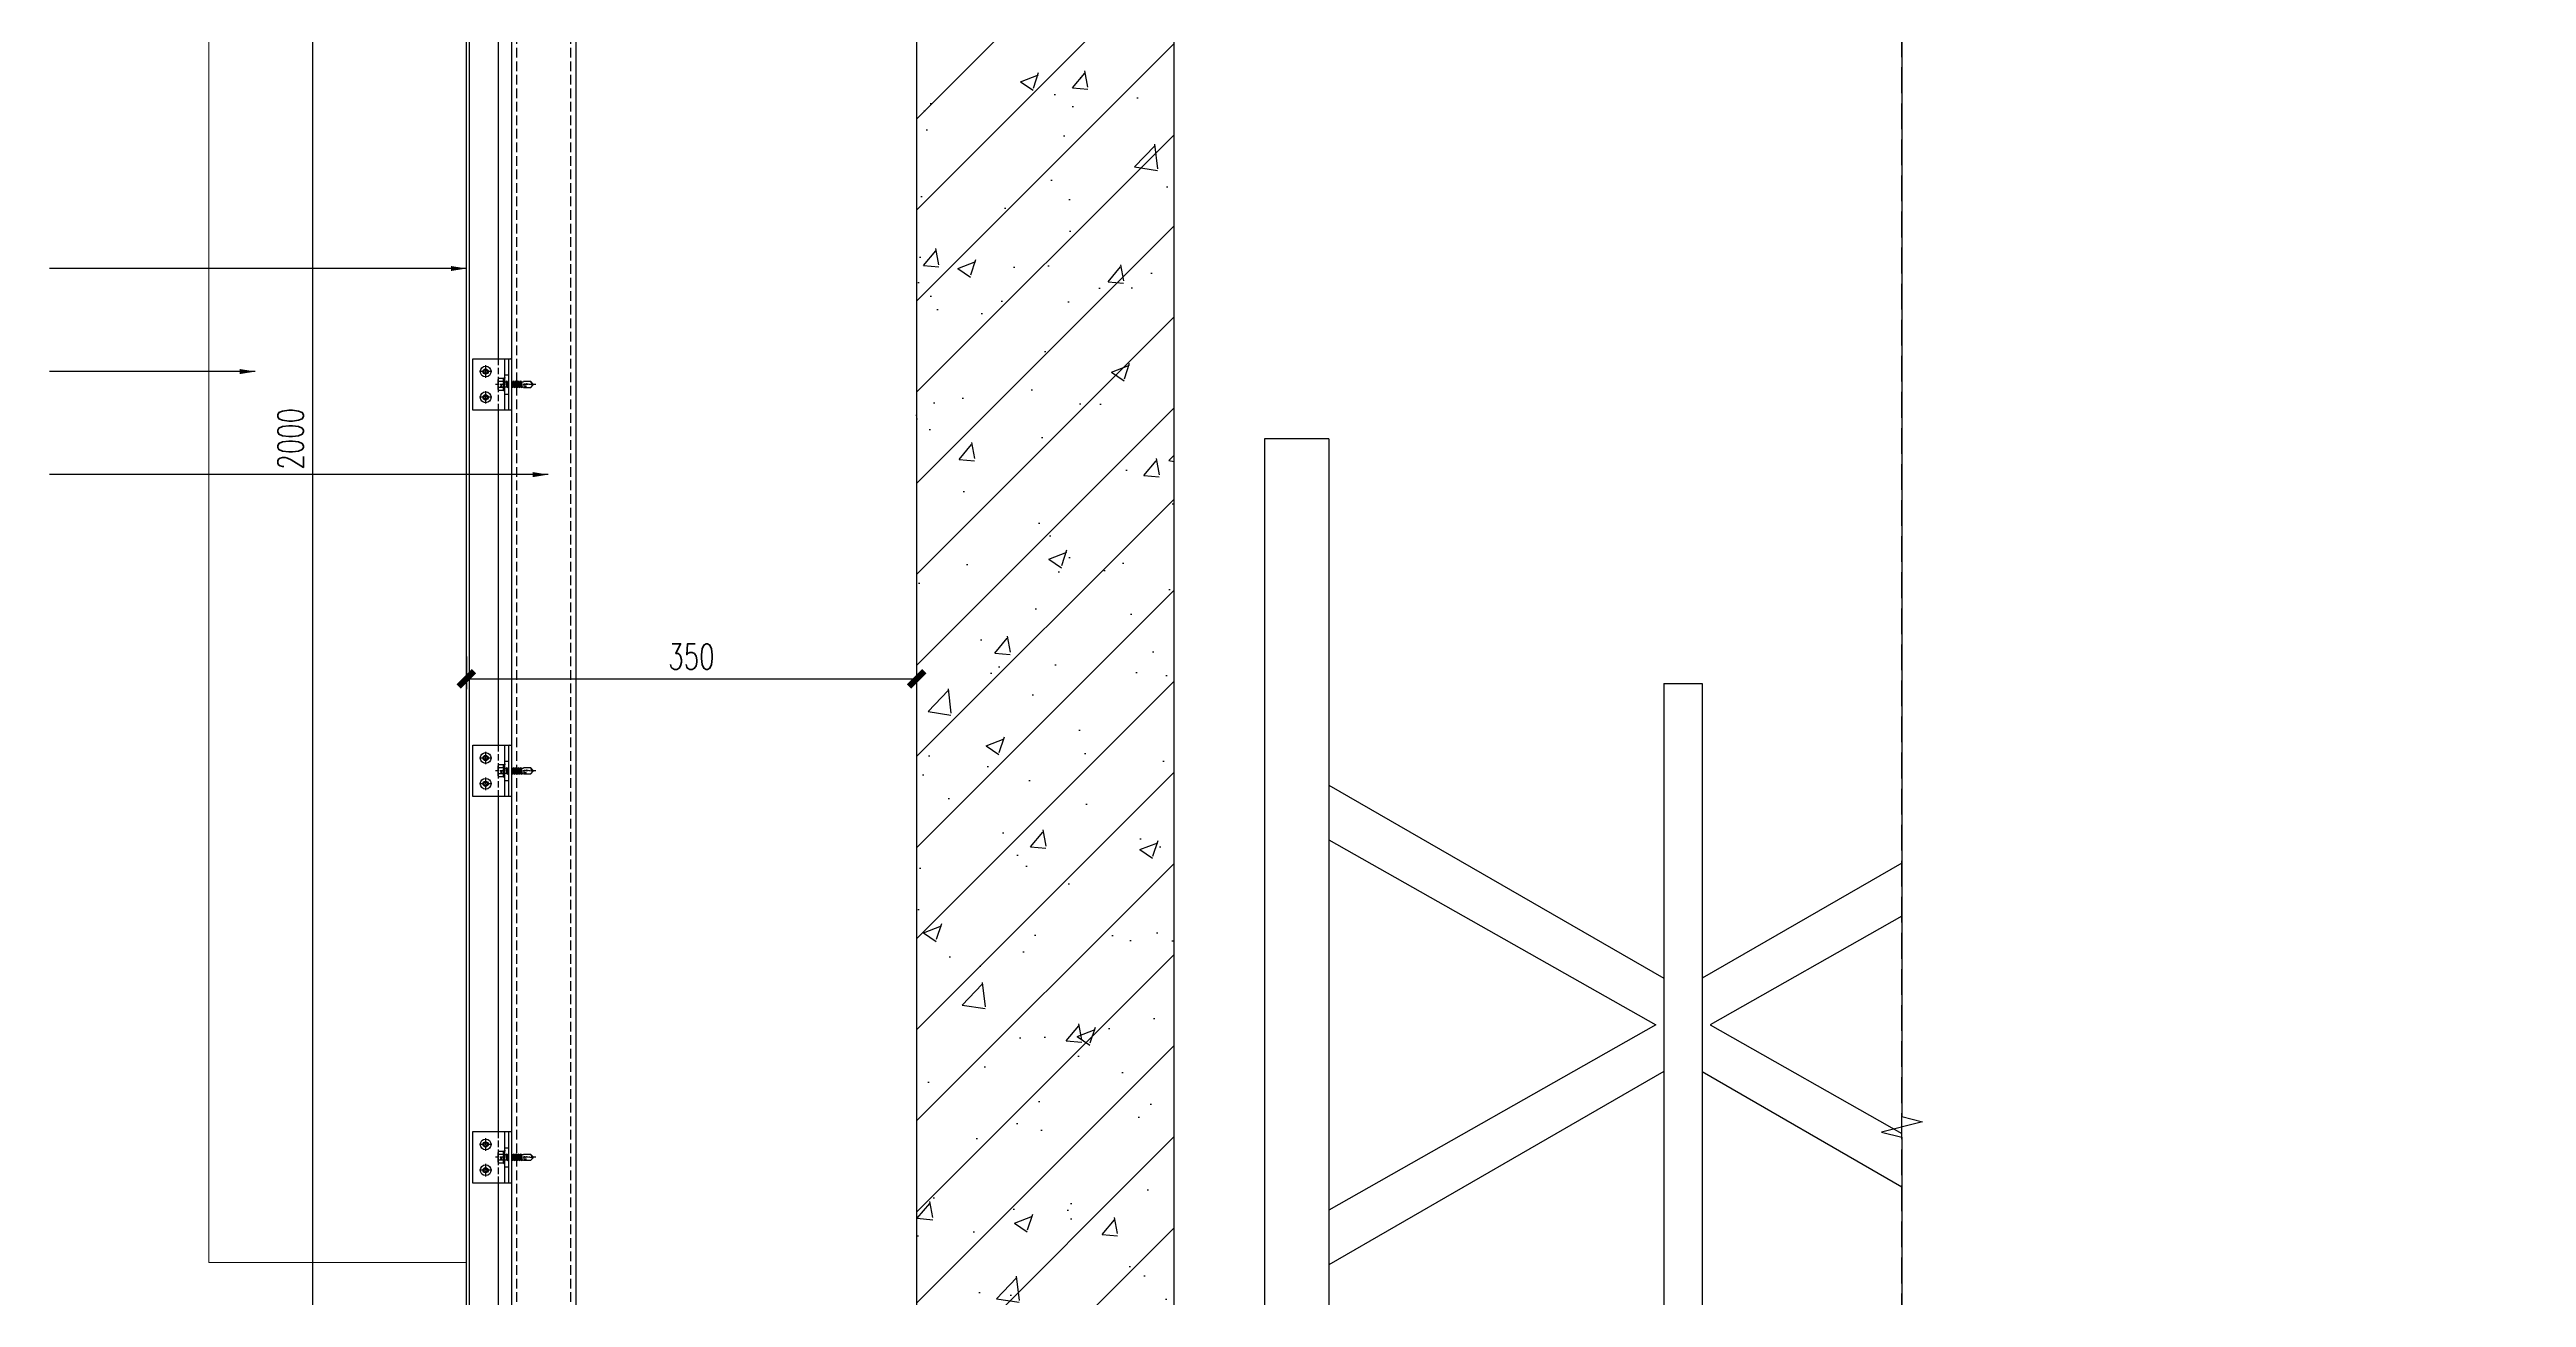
# Model space of a CAD drawing. Extents: x -202236 to 1002404, y -663931 to 1550022.
# Drawn here: x 15898 to 17822, y -356084 to -355115 of the extents above; entities that cross this region are included whole.
import ezdxf
from ezdxf.enums import TextEntityAlignment as Align
from ezdxf.xclip import XClip

# ---------------------------------------------------------------- set-up
doc = ezdxf.new("R2010")
doc.units = 0
for name, pattern in [('CENTER', [2, 1.25, -0.25, 0.25, -0.25]), ('ZN-CENTER', [2, 1.25, -0.25, 0.25, -0.25]), ('ZN-DASH', [0.35, 0.25, -0.1])]:
    doc.linetypes.add(name, pattern=pattern)
for name, color, linetype in [('!ZN1-填充-8', 8, 'Continuous'), ('!ZN3-铝板幕墙-3', 3, 'Continuous'), ('!ZN4-辅助材料-1', 1, 'Continuous'), ('!ZN4-配件-11', 11, 'Continuous'), ('!ZN5-钢材投影-40', 40, 'Continuous'), ('!ZN5-铝材投影-112', 112, 'Continuous'), ('!ZN6-虚线-8', 8, 'ZN-DASH'), ('25mm厚湿贴石材', 35, 'Continuous'), ('3符号', 173, 'Continuous'), ('A-HATCH-2', 251, 'Continuous'), ('AS-COLN', 6, 'Continuous'), ('DIM', 173, 'Continuous'), ('LAYER1', 9, 'Continuous'), ('PUB_HATCH', 8, 'Continuous')]:
    doc.layers.add(name, color=color, linetype=linetype)
doc.layers.add('A-WALL-HATCH', color=8, linetype='Continuous', lineweight=13)
doc.styles.add('DHTEXT-1', font='ROMANS.shx', dxfattribs={"width": 0.7, "bigfont": 'CHINESE.shx'})
doc.dimstyles.new('ZN8', dxfattribs={"dimscale": 8, "dimtxt": 2.5, "dimasz": 1.5, "dimexe": 1, "dimexo": 2, "dimgap": 0.9, "dimtad": 1, "dimdec": 0, "dimdsep": 46, "dimtxsty": 'DHTEXT-1', "dimblk": 'ARCHTICK', "dimcen": 2.5, "dimclrd": 173, "dimclre": 173, "dimclrt": 7, "dimazin": 2, "dimtfac": 1, "dimtix": 1, "dimtmove": 2, "dimatfit": 3, "dimfxl": 0, "dimarcsym": 0})

# ---------------------------------------------------------------- blocks, each defined once
blk = doc.blocks.new('A$C7D712954')
at = {"layer": 'LAYER1', "color": 250}
for p, q in [((-25, 1500), (-25, 60)), ((-25, 1500), (-25, 60)), ((25, 1500), (-25, 1500)), ((25, 1500), (-25, 1500)), ((25, 1500), (-25, 1500)), ((25, 1500), (25, 60)), ((25, 1500), (25, 60)), ((575, 1500), (575, 60)), ((625, 1500), (575, 1500)), ((625, 1500), (625, 60)), ((285, 1310), (315, 1310)), ((285, 1310), (285, 250)), ((315, 1310), (315, 250)), ((25, 1231.2), (285, 1081.2)), ((575, 1231.2), (315, 1081.2)), ((25, 1188.8), (278.8, 1045)), ((575, 1188.8), (321.2, 1045)), ((278.8, 1045), (25, 901.2)), ((321.2, 1045), (575, 901.2)), ((285, 1008.8), (25, 858.8)), ((315, 1008.8), (575, 858.8)), ((285, 551.2), (25, 701.2)), ((315, 551.2), (575, 701.2)), ((278.8, 515), (25, 658.8)), ((321.2, 515), (575, 658.8)), ((25, 371.2), (278.8, 515)), ((575, 371.2), (321.2, 515)), ((25, 328.8), (285, 478.8)), ((575, 328.8), (315, 478.8)), ((285, 250), (315, 250)), ((-15, 60), (-25, 60)), ((25, 60), (15, 60)), ((585, 60), (575, 60)), ((625, 60), (615, 60))]:
    blk.add_line(p, q, dxfattribs=at)
for points in [[(-15, 80), (15, 80), (15, 0), (-15, 0)], [(585, 80), (615, 80), (615, 0), (585, 0)]]:
    blk.add_lwpolyline(points, close=True, dxfattribs=at)
blk = doc.blocks.new('*U188')
at = {"color": 0, "linetype": 'ZN-CENTER', "ltscale": 3}
blk.add_line((24, 0), (-7.3, 0), dxfattribs=at)
at = {"ltscale": 10}
for p, q in [((-5.4, -3.5), (-5.4, 3.5)), ((-1, 4.6), (-4.9, 4.6)), ((-1, 2.3), (-4.9, 2.3)), ((-0.6, -5.1), (-0.6, 5.1)), ((-0.2, 5.5), (0, 4.8)), ((0, -4.8), (0, 4.8)), ((0, 2.1), (14.3, 2.1)), ((1.4, 2.7), (2.2, -2.7)), ((3.2, 2.7), (4, -2.7)), ((5, 2.7), (5.8, -2.7)), ((6.8, 2.7), (7.6, -2.7)), ((8.6, 2.7), (9.4, -2.7)), ((10.4, 2.7), (11.2, -2.7)), ((12.2, 2.7), (13, -2.7)), ((-1, -2.3), (-4.9, -2.3)), ((-1, -4.6), (-4.9, -4.6)), ((-0.2, -5.5), (0, -4.8)), ((14.3, -2.1), (0, -2.1))]:
    blk.add_line(p, q, dxfattribs=at)
for points in [[(1.8, -2.1), (1, 2.1), (1.4, 2.7), (1.8, 2.1), (2.6, -2.1), (2.2, -2.7)], [(3.6, -2.1), (2.8, 2.1), (3.2, 2.7), (3.6, 2.1), (4.4, -2.1), (4, -2.7)], [(5.4, -2.1), (4.6, 2.1), (5, 2.7), (5.4, 2.1), (6.2, -2.1), (5.8, -2.7)], [(7.2, -2.1), (6.4, 2.1), (6.8, 2.7), (7.2, 2.1), (8, -2.1), (7.6, -2.7)], [(9, -2.1), (8.2, 2.1), (8.6, 2.7), (9, 2.1), (9.8, -2.1), (9.4, -2.7)], [(10.8, -2.1), (10, 2.1), (10.4, 2.7), (10.8, 2.1), (11.6, -2.1), (11.2, -2.7)], [(12.6, -2.1), (11.8, 2.1), (12.2, 2.7), (12.6, 2.1), (13.4, -2.1), (13, -2.7)]]:
    blk.add_lwpolyline(points, close=True, dxfattribs=at)
for points in [[(14.3, -2.1, -0.414214), (14.4, -2.2), (14.4, -2.3), (20.2, -2.3), (22, -0.3), (22, 0.3), (20.2, 2.3), (14.4, 2.3), (14.4, 2.2, -0.414214), (14.3, 2.1)], [(16.5, -2.3), (16.4, -1.2), (15.8, -1.5, -0.530462), (15, -1.2), (14.8, 0.1, -0.651316), (15.5, 0.5), (16, 0.2), (16.8, 0.7), (22, -0.3, -0.201226), (20.2, 2.3)]]:
    blk.add_lwpolyline(points, format="xyb", dxfattribs=at)
for centre, radius, start, end in [((-3.9, 3.5), 1.58, 133.1736, 226.8264), ((0.1, 0), 5.58, 155.5673, 204.4327), ((0.1, 3.5), 1.58, 133.1736, 226.8264), ((4.1, 0), 5.58, 155.5673, 204.4327), ((7.5, -2.9), 11.3, 132.4922, 138.6064), ((-3.9, -3.5), 1.58, 133.1736, 226.8264), ((0.1, -3.5), 1.58, 133.1736, 226.8264), ((7.5, 2.9), 11.3, 221.3936, 227.5078)]:
    blk.add_arc(centre, radius, start, end, dxfattribs=at)
at = {"layer": 'Defpoints', "color": 0, "ltscale": 10, "style": 'DHTEXT-1', "width": 0.7}
blk.add_text('5.5', height=1, rotation=90, dxfattribs=at).set_placement((-2.5, -0.9), align=Align.CENTER)
blk = doc.blocks.new('*U191')
at = {"color": 0, "linetype": 'CENTER', "ltscale": 3}
for p, q in [((4.9, 0), (-4.9, 0)), ((0, 4.9), (0, -4.9))]:
    blk.add_line(p, q, dxfattribs=at)
at = {"linetype": 'ByBlock', "ltscale": 10}
for radius in [4.2, 2, 1.23]:
    blk.add_circle((0, 0), radius, dxfattribs=at)
blk = doc.blocks.new('*U200')
at = {"ltscale": 0.125}
blk.add_wipeout([(-20, -30), (20, -30), (20, -5), (-20, -5)], dxfattribs=at).dxf.layer = '!ZN6-虚线-8'
at = {"layer": '!ZN1-填充-8'}
h = blk.add_hatch(dxfattribs=at)
h.set_pattern_fill('NET3', color=256, scale=0.75, angle=180, style=0)
h.set_pattern_definition([(180, (-1731.706, 294.7402), (-3e-16, -2.38125), []), (240, (-1731.706, 294.7402), (2.062223, -1.190625), []), (300, (-1731.706, 294.7402), (2.062223, 1.190625), [])])
h.paths.add_polyline_path([(20, 0), (-20, 0), (-20, -2), (20, -2)])
at = {"layer": '!ZN5-铝材投影-112'}
blk.add_lwpolyline([(20, -2), (-20, -2), (-20, -30), (20, -30)], close=True, dxfattribs=at)
at = {"layer": '!ZN6-虚线-8', "color": 8, "linetype": 'ZN-DASH', "ltscale": 20}
blk.add_line((-20, -10), (20, -10), dxfattribs=at)
at = {"layer": '!ZN6-虚线-8', "linetype": 'ZN-DASH', "ltscale": 10}
for p, q in [((-7.5, -5), (-7.5, -2)), ((7.5, -5), (7.5, -2))]:
    blk.add_line(p, q, dxfattribs=at)
at = {"layer": '!ZN4-配件-11', "color": 1, "xscale": -1, "rotation": 270}
for name, p in [('*U188', (0, -5)), ('*U191', (-10, -20)), ('*U191', (10, -20))]:
    blk.add_blockref(name, p, dxfattribs=at)
at = {"ltscale": 0.25}
blk.add_wipeout([(20, 0), (20, -2), (-20, -2), (-20, 0)], dxfattribs=at).dxf.layer = '!ZN4-辅助材料-1'
at = {"layer": '!ZN4-辅助材料-1'}
blk.add_lwpolyline([(20, 0), (-20, 0), (-20, -2), (20, -2)], close=True, dxfattribs=at)
at = {"layer": '!ZN5-铝材投影-112', "ltscale": 0.25}
blk.add_line((-20, -5), (20, -5), dxfattribs=at)
blk = doc.blocks.new('20250915154908')
at = {"layer": 'A-HATCH-2'}
h = blk.add_hatch(dxfattribs=at)
h.set_pattern_fill('天然石材', color=256, scale=10)
h.set_pattern_definition([(45, (2170507.105, -516919.5), (-35.3553532, 35.3553532), []), (45, (2170524.49, -516937.45), (-35.3553532, 35.3553532), [19.73685, -11.2782])])
edge = h.paths.add_edge_path()
edge.add_line((-1115.4, 2200), (-145.4, 2200))
edge.add_line((-145.4, 2200), (-145.4, 0))
edge.add_line((-145.4, 0), (-163.4, 0))
edge.add_line((-163.4, 0), (-163.4, 2182))
edge.add_line((-163.4, 2182), (-1115.4, 2182))
h = blk.add_hatch(dxfattribs=at)
h.set_pattern_fill('AR-SAND', color=256, scale=5, style=0)
h.set_pattern_definition([(37.5, (2170507.105, -516937.452), (-0.400007824, 12.235330933), [0, -9.652, 0, -10.795, 0, -10.31875]), (7.5, (2170507.105, -516937.452), (11.23808208, 17.92062751), [0, -5.207, 0, -8.6995, 0, -3.33375]), (327.5, (2170499.295, -516937.452), (19.774809256, 0.035929617), [0, -3.175, 0, -11.43, 0, -14.9225]), (317.5, (2170499.295, -516937.452), (19.08891131, 5.57323308), [0, -1.5875, 0, -7.493, 0, -8.5725])])
h.paths.add_polyline_path([(-1395.8, 500), (-1427.8, 500), (-1427.8, 0), (-1395.8, 0)])
h.paths.add_polyline_path([(-1115.4, 2182), (-1115.4, 2150.1), (-195.4, 2150.1), (-195.4, 0), (-163.4, 0), (-163.4, 2182)])
at = {"layer": 'PUB_HATCH'}
h = blk.add_hatch(dxfattribs=at)
h.set_pattern_fill('钢筋混凝土', color=256, scale=20, style=0)
h.set_pattern_definition([(45, (2170507.105, -516937.45), (-35.3553391, 35.3553391), []), (50, (2170507.1, -516937.45), (143.4520365, -12.550427), [15, -165]), (355, (2170507.1, -516937.45), (-27.750267, 150.438427), [12, -132]), (100.4514, (2170519.06, -516938.5), (115.701876, 137.887908), [12.748038, -140.228422]), (46.1842, (2170507.1, -516897.45), (213.44821, -33.103803), [22.5, -247.5]), (96.6356, (2170524.9, -516900.21), (186.932541, 194.823574), [19.122058, -210.3426]), (351.1842, (2170507.1, -516897.45), (186.93239, 194.82372), [18, -198]), (21, (2170527.1, -516907.45), (119.3814104, -80.523778), [15, -165]), (326, (2170527.1, -516907.45), (48.663066, 145.030009), [12, -132]), (71.4514, (2170537.05, -516914.16), (168.044526, 64.506099), [12.748038, -140.228422]), (37.5, (2170507.105, -516937.45), (2.4319711, 66.5787708), [0, -130.4, 0, -134, 0, -132.5]), (7.5, (2170507.105, -516937.45), (52.6139075, 78.8823424), [0, -76.4, 0, -127.4, 0, -50.5]), (327.5, (2170462.505, -516937.45), (106.7644872, -4.5109743), [0, -50, 0, -156, 0, -207]), (317.5, (2170442.505, -516937.45), (116.637234, 20.0209965), [0, -65, 0, -103.6, 0, -147])])
h.paths.add_polyline_path([(-1395.8, -200), (-1195.8, -200), (-1195.8, 2150.1), (-1395.8, 2150.1)])
at = {"layer": '!ZN3-铝板幕墙-3'}
for points in [[(-1745.4, 500), (-1745.4, 2500), (-1115.4, 2500), (-1115.4, 2182.1)], [(-1742.9, 502.5), (-1742.9, 2497.5), (-1117.9, 2497.5), (-1117.9, 2182.1)], [(-1408.8, 525), (-1720.4, 525), (-1720.4, 2475), (-1140.4, 2475), (-1140.4, 2182.1)]]:
    blk.add_lwpolyline(points, dxfattribs=at)
at = {"layer": '!ZN5-钢材投影-40'}
for p, q in [((-1710.4, 2465), (-1710.4, 535)), ((-1660.4, 2465), (-1660.4, 535))]:
    blk.add_line(p, q, dxfattribs=at)
at = {"layer": '!ZN6-虚线-8', "ltscale": 30}
for p, q in [((-1706.4, 2465), (-1706.4, 535)), ((-1664.4, 2465), (-1664.4, 535))]:
    blk.add_line(p, q, dxfattribs=at)
at = {"layer": '25mm厚湿贴石材'}
for points in [[(-1115.4, 2200), (-145.4, 2200), (-145.4, 0), (-163.4, 0), (-163.4, 2182), (-1115.4, 2182)], [(-1115.4, 2182), (-163.4, 2182), (-163.4, 0)]]:
    blk.add_lwpolyline(points, dxfattribs=at)
at = {"layer": 'A-WALL-HATCH', "color": 1}
for q in [(-1945.4, 2500), (-1745.4, 860.5)]:
    blk.add_line((-1945.4, 860.5), q, dxfattribs=at)
at = {"layer": 'A-WALL-HATCH'}
blk.add_lwpolyline([(-1395.8, 0), (-1395.8, 2150.1), (-195.4, 2150.1), (-195.4, 0)], dxfattribs=at)
at = {"layer": 'AS-COLN'}
for p, q in [((-1395.8, 2150.1), (-1395.8, -200)), ((-1195.8, -200), (-1195.8, 2150.1))]:
    blk.add_line(p, q, dxfattribs=at)
blk.add_blockref('A$C7D712954', (-1100.5, 0))
at = {"xscale": -1, "rotation": 270}
for p in [(-1710.4, 1542.2), (-1710.4, 1242.2), (-1710.4, 942.2)]:
    blk.add_blockref('*U200', p, dxfattribs=at)
blk = doc.blocks.new('_ArchTick')
at = {"color": 0, "linetype": 'ByBlock', "const_width": 0.4}
blk.add_lwpolyline([(-0.5, -0.5), (0.5, 0.5)], dxfattribs=at)
blk = doc.blocks.new('*D654')
at = {"layer": 'Defpoints', "color": 0, "ltscale": 80, "transparency": 16777216}
for p in [(16102.6, -354417.3), (16221.9, -354417.3), (16241.9, -356417.3)]:
    blk.add_point(p, dxfattribs=at)
at = {"layer": 'DIM', "color": 173, "linetype": 'ByBlock', "lineweight": -2, "ltscale": 80, "transparency": 16777216}
for p, q in [((16205.9, -354417.3), (16094.6, -354417.3)), ((16102.6, -356417.3), (16102.6, -354417.3)), ((16225.9, -356417.3), (16094.6, -356417.3))]:
    blk.add_line(p, q, dxfattribs=at)
at = {"layer": 'DIM', "color": 173, "lineweight": -2, "ltscale": 80, "transparency": 16777216, "xscale": 12, "yscale": 12, "zscale": 12}
for p, rotation in [((16102.6, -354417.3), 90), ((16102.6, -356417.3), 270)]:
    blk.add_blockref('_ArchTick', p, dxfattribs=dict(at, rotation=rotation))
at = {"layer": 'DIM', "color": 7, "ltscale": 80, "transparency": 16777216, "insert": (16085.4, -355417.3), "char_height": 20, "attachment_point": 5, "rotation": 90, "style": 'DHTEXT-1'}
blk.add_mtext('2000', dxfattribs=at)
blk = doc.blocks.new('*D660')
at = {"layer": 'Defpoints', "color": 0, "ltscale": 80, "transparency": 16777216}
for p in [(16221.9, -355570.3), (16571.6, -355570.3), (16571.6, -355603.6)]:
    blk.add_point(p, dxfattribs=at)
at = {"layer": 'DIM', "color": 173, "linetype": 'ByBlock', "lineweight": -2, "ltscale": 80, "transparency": 16777216}
for p, q in [((16221.9, -355586.3), (16221.9, -355611.6)), ((16571.6, -355586.3), (16571.6, -355611.6)), ((16221.9, -355603.6), (16571.6, -355603.6))]:
    blk.add_line(p, q, dxfattribs=at)
at = {"layer": 'DIM', "color": 173, "lineweight": -2, "ltscale": 80, "transparency": 16777216, "xscale": 12, "yscale": 12, "zscale": 12, "rotation": 180}
blk.add_blockref('_ArchTick', (16221.9, -355603.6), dxfattribs=at)
at = {"layer": 'DIM', "color": 173, "lineweight": -2, "ltscale": 80, "transparency": 16777216, "xscale": 12, "yscale": 12, "zscale": 12}
blk.add_blockref('_ArchTick', (16571.6, -355603.6), dxfattribs=at)
at = {"layer": 'DIM', "color": 7, "ltscale": 80, "transparency": 16777216, "insert": (16396.7, -355586.4), "char_height": 20, "attachment_point": 5, "style": 'DHTEXT-1'}
blk.add_mtext('350', dxfattribs=at)

msp = doc.modelspace()

# ---------------------------------------------------------------- block references
at = {"layer": '!ZN6-虚线-8', "ltscale": 80}
ref = msp.add_blockref('20250915154908', (17967.31, -356917.27), dxfattribs=at)
XClip(ref).set_block_clipping_path([(-2410.5673113203, -287.5065699427), (-630.4496414075, 2649.3774353974)])

# ---------------------------------------------------------------- next in the draw order: linework, layer by layer
at = {"layer": '3符号'}
msp.add_lwpolyline([(17336.86, -354698.07), (17336.86, -355943.42), (17352.86, -355947.42), (17320.86, -355955.42), (17336.86, -355959.42), (17336.86, -357204.77)], dxfattribs=at)

# ---------------------------------------------------------------- next in the draw order: dimensions: what is measured, and where the dimension line sits
at = {"layer": 'DIM', "ltscale": 80}
dim = msp.add_linear_dim(base=(16102.57, -354417.27), p1=(16241.86, -356417.27), p2=(16221.86, -354417.27), angle=90, dimstyle='ZN8', dxfattribs=at)
dim.commit()
dim.dimension.update_dxf_attribs({"geometry": '*D654', "text_midpoint": (16085.37, -355417.27)})
dim = msp.add_linear_dim(base=(16571.55, -355603.55), p1=(16221.86, -355570.26), p2=(16571.55, -355570.26), dimstyle='ZN8', dxfattribs=at)
dim.commit()
dim.dimension.update_dxf_attribs({"geometry": '*D660', "text_midpoint": (16396.71, -355586.35)})

# ---------------------------------------------------------------- next in the draw order: leaders
at = {"layer": 'DIM'}
for points in [[(16221.86, -355285.07), (16060.03, -355285.07), (15898.2, -355285.07)], [(16057.99, -355365.07), (15981.82, -355365.07), (15898.2, -355365.07)], [(16285.46, -355445.07), (15981.82, -355445.07), (15898.2, -355445.07)]]:
    msp.add_leader(points, dimstyle='ZN8', dxfattribs=at)

doc.saveas('drawing.dxf')
